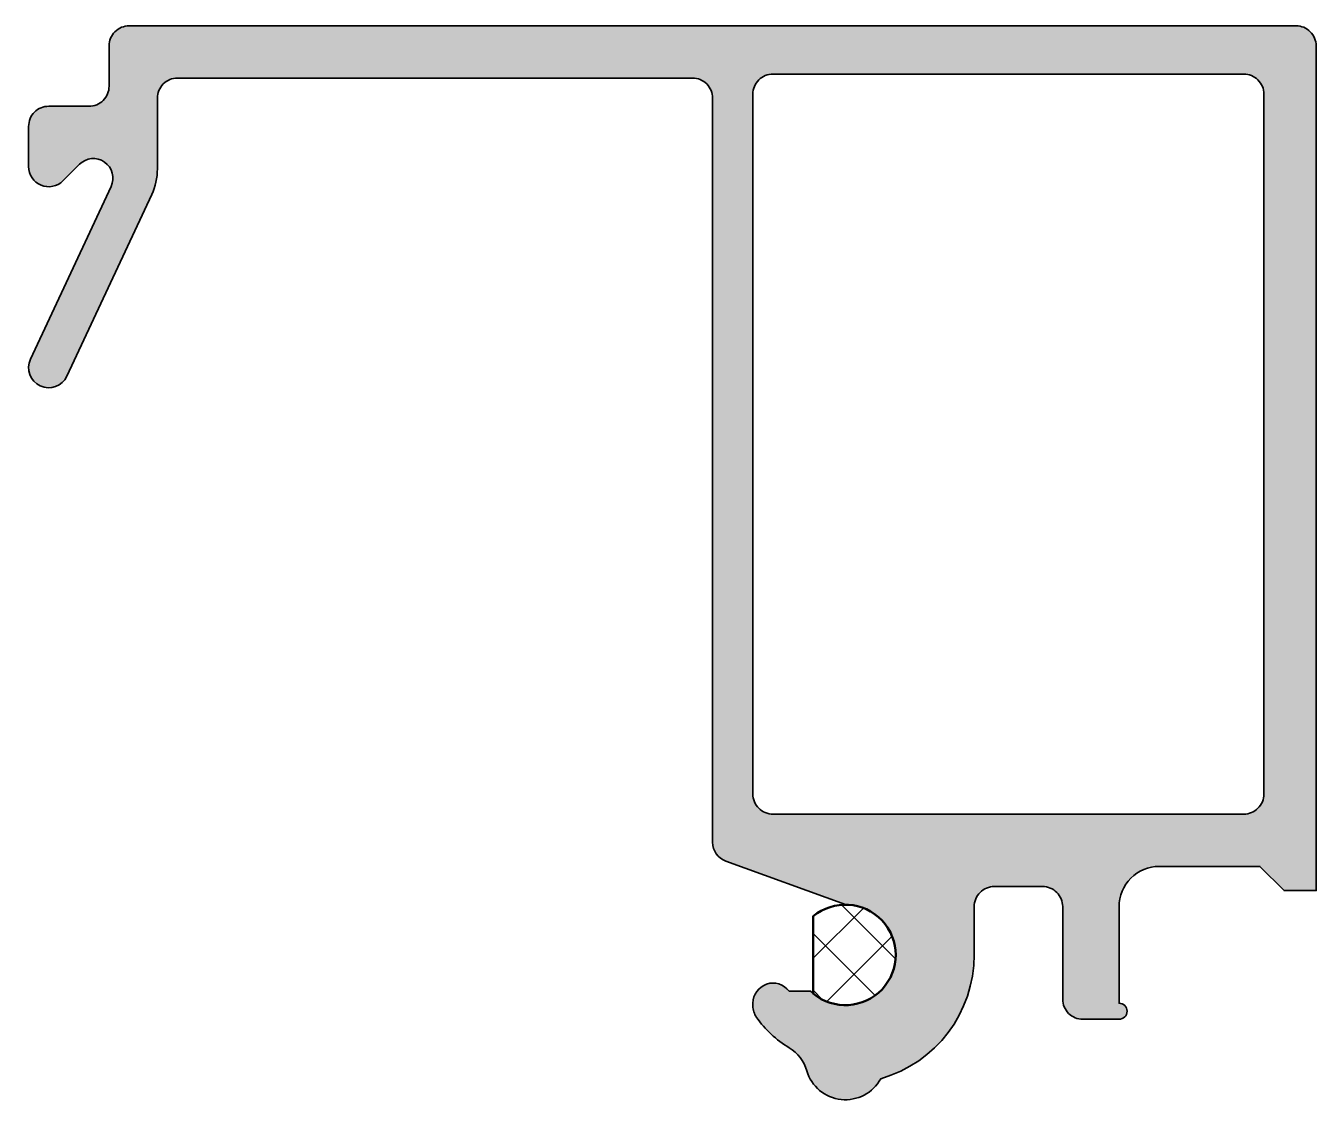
# Model space of a CAD drawing. Header units: inches. Extents: x 103.2 to 135.2, y 98 to 124.7.
import ezdxf

# ---------------------------------------------------------------- set-up
doc = ezdxf.new("R2010")
doc.units = ezdxf.units.IN
doc.header["$MEASUREMENT"] = 0
for name, color, linetype, lineweight in [('S03_AL_Kontur', 255, 'Continuous', 35), ('S04_AL_Schraffur', 253, 'Continuous', 25), ('S05_EPDM_Kontur', 31, 'Continuous', 50), ('S06_EPDM_Schraffur', 43, 'Continuous', 25)]:
    doc.layers.add(name, color=color, linetype=linetype, lineweight=lineweight)

# ---------------------------------------------------------------- blocks, each defined once
blk = doc.blocks.new('244511_s_2')
at = {"layer": 'S06_EPDM_Schraffur'}
h = blk.add_hatch(dxfattribs=at)
h.set_pattern_fill('NETZ', color=256, angle=45)
h.set_pattern_definition([(45, (0, 0), (-0.7071, 0.7071), []), (135, (0, 0), (-0.7071, -0.7071), [])])
h.paths.add_polyline_path([(-0.8, 0.96), (-0.8, -0.96, 2.134375)])
at = {"layer": 'S05_EPDM_Kontur'}
blk.add_lwpolyline([(-0.8, -0.96), (-0.8, 0.96, -2.134375)], format="xyb", close=True, dxfattribs=at)
blk = doc.blocks.new('573940_s')
at = {"layer": 'S04_AL_Schraffur'}
h = blk.add_hatch(color=256, dxfattribs=at)
h.dxf.hatch_style = 1
h.paths.add_polyline_path([(0.5, 22, 0.414214), (0, 21.5), (0, 0.5), (0.8, 0.5), (1.4, 1.1), (3.9, 1.1, -0.414214), (4.9, 0.1), (4.9, -2.3, 1), (4.9, -2.7), (5.8, -2.7, 0.414214), (6.3, -2.2), (6.3, 0.1, -0.414214), (6.8, 0.6), (8, 0.6, -0.414214), (8.5, 0.1), (8.5, -1.1, 0.334875), (10.821, -4.177, 0.669137), (12.659, -3.982, -0.187123), (13.1, -3.408, 0.103612), (13.909, -2.652, 0.154347), (14, -2.365), (14, -2.3, 0.720759), (13.1, -2), (12.567, -2, -1.481801), (11.7, 0.15), (14.671, 1.231, 0.315299), (15, 1.701), (15, 20.2, -0.414214), (15.5, 20.7), (28.3, 20.7, -0.414214), (28.8, 20.2), (28.8, 18.44, 0.109518), (28.941, 17.806), (31.047, 13.289, 1), (31.953, 13.711), (29.95, 18.007, -0.8391), (30.736, 18.557), (31.146, 18.146, 0.668179), (32, 18.5), (32, 19.5, 0.414214), (31.5, 20), (30.5, 20, -0.414214), (30, 20.5), (30, 21.5, 0.414214), (29.5, 22)])
h.paths.add_polyline_path([(14, 20.3), (14, 2.9, -0.414214), (13.5, 2.4), (1.8, 2.4, -0.414214), (1.3, 2.9), (1.3, 20.3, -0.414214), (1.8, 20.8), (13.5, 20.8, -0.414214)], flags=16)
at = {"layer": 'S03_AL_Kontur'}
for points in [[(13.1, -3.408, 0.187123), (12.659, -3.982, -0.669137), (10.821, -4.177, -0.334875), (8.5, -1.1), (8.5, 0.1, 0.414214), (8, 0.6), (6.8, 0.6, 0.414214), (6.3, 0.1), (6.3, -2.2, -0.414214), (5.8, -2.7), (4.9, -2.7, -1), (4.9, -2.3), (4.9, 0.1, 0.414214), (3.9, 1.1), (1.4, 1.1), (0.8, 0.5), (0, 0.5), (0, 21.5, -0.414214), (0.5, 22), (29.5, 22, -0.414214), (30, 21.5), (30, 20.5, 0.414214), (30.5, 20), (31.5, 20, -0.414214), (32, 19.5), (32, 18.5, -0.668179), (31.146, 18.146), (30.736, 18.557, 0.8391), (29.95, 18.007), (31.953, 13.711, -1), (31.047, 13.289), (28.941, 17.806, -0.109518), (28.8, 18.44), (28.8, 20.2, 0.414214), (28.3, 20.7), (15.5, 20.7, 0.414214), (15, 20.2), (15, 1.701, -0.315299), (14.671, 1.231), (11.7, 0.15, 1.481801), (12.567, -2), (13.1, -2, -0.720759), (14, -2.3), (14, -2.365, -0.154347), (13.909, -2.652, -0.103612)], [(13.5, 2.4, 0.414214), (14, 2.9), (14, 20.3, 0.414214), (13.5, 20.8), (1.8, 20.8, 0.414214), (1.3, 20.3), (1.3, 2.9, 0.414214), (1.8, 2.4)]]:
    blk.add_lwpolyline(points, format="xyb", close=True, dxfattribs=at)
at = {"rotation": 180}
blk.add_blockref('244511_s_2', (11.7, -1.1), dxfattribs=at)

msp = doc.modelspace()

# ---------------------------------------------------------------- block references
at = {"xscale": -1}
msp.add_blockref('573940_s', (135.226, 102.698), dxfattribs=at)

doc.saveas('drawing.dxf')
